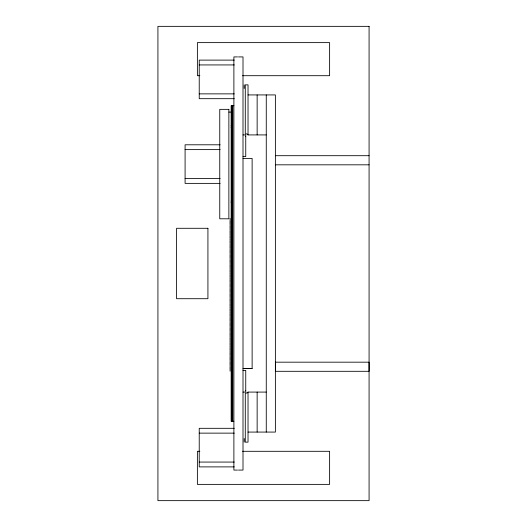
<?xml version="1.0" encoding="UTF-8"?>
<svg xmlns="http://www.w3.org/2000/svg" width="527" height="527" viewBox="0 0 527 527"><rect width="100%" height="100%" fill="white"/><g stroke="black" fill="none" stroke-linecap="round" stroke-linejoin="round"><path stroke-width="0.79" d="M248.026 392.081L246.886 393.221L246.544 392.878L245.286 393.221L245.286 442.146L248.026 442.146L248.026 392.081L266.267 392.081M237.532 56.916L233.889 56.916L233.889 470.084L237.532 470.084M238.448 56.916L243.006 56.916L243.006 470.071L238.448 470.084M234.278 60.111L199.226 60.111L199.226 98.687L234.278 98.687M199.226 64.933L234.278 64.933M199.845 75.697L197.381 75.697L197.381 42.621L329.619 42.621L329.619 75.697L242.552 75.697M199.226 93.865L234.278 93.865M248.026 94.926L275.384 94.926L275.384 432.074L248.026 432.074M233.889 105.71L231.149 105.71L231.149 421.29L233.889 421.29M228.87 112.093L231.603 112.093M231.096 125.446L231.603 125.446M231.096 127.159L231.603 127.159M243.006 134.919L245.747 134.919L245.747 156.591L243.006 156.605M248.026 134.919L248.026 84.854L245.286 84.854L245.286 133.779L245.628 134.121L246.886 133.779L248.026 134.919L266.267 134.919M245.404 136.631L245.747 136.631M220.134 144.793L185.089 144.793L185.089 183.376L220.134 183.376M185.089 149.615L220.134 149.615M275.384 155.696L369.078 155.696M243.006 158.429L252.13 158.429L252.13 368.557L243.006 368.571L252.13 368.571M275.384 164.819L369.078 164.819M185.089 178.554L220.134 178.554M231.096 201.011L231.603 201.011M231.096 202.717L231.603 202.717M243.006 370.395L245.747 370.395L245.747 392.081L243.006 392.081M245.404 390.369L245.747 390.369M234.278 428.313L199.226 428.313L199.226 466.889L234.278 466.889M199.226 433.135L234.278 433.135M199.845 451.303L197.381 451.303L197.381 484.379L329.619 484.379L329.619 451.303L242.552 451.303M199.226 462.067L234.278 462.067M266.267 94.926L266.267 432.074M257.143 94.926L257.143 134.912M257.143 392.088L257.143 432.074M244.192 84.893L244.192 86.863M244.192 87.166L244.192 88.549M244.192 438.451L244.192 439.834M244.192 440.137L244.192 442.107M232.75 105.71L232.75 421.29M232.407 105.71L232.407 421.29M231.603 109.372L231.603 218.797M231.491 105.71L231.491 421.29M230.055 218.461L230.055 218.982M230.055 219.634L230.055 220.385M230.055 221.037L230.055 223.85M230.055 224.502L230.055 225.246M230.055 225.899L230.055 228.711M230.055 229.364L230.055 230.108M230.055 230.76L230.055 233.573M230.055 234.225L230.055 234.976M230.055 235.628L230.055 238.435M230.055 239.087L230.055 239.838M230.055 240.49L230.055 243.303M230.055 243.955L230.055 244.699M230.055 245.351L230.055 248.164M230.055 248.816L230.055 249.561M230.055 250.213L230.055 253.026M230.055 253.678L230.055 254.429M230.055 255.081L230.055 257.887M230.055 258.54L230.055 259.291M230.055 259.943L230.055 262.756M230.055 263.408L230.055 264.152M230.055 264.804L230.055 267.617M230.055 268.269L230.055 269.014M230.055 269.666L230.055 272.479M230.055 273.131L230.055 273.882M230.055 274.534L230.055 277.34M230.055 277.992L230.055 278.743M230.055 279.396L230.055 282.208M230.055 282.861L230.055 283.605M230.055 284.257L230.055 287.07M230.055 287.722L230.055 288.467M230.055 289.119L230.055 291.932M230.055 292.584L230.055 293.335M230.055 293.987L230.055 296.793M230.055 297.445L230.055 298.196M230.055 298.849L230.055 301.655M230.055 302.314L230.055 303.058M230.055 303.71L230.055 306.523M230.055 307.175L230.055 307.92M230.055 308.572L230.055 311.385M230.055 312.037L230.055 312.788M230.055 313.44L230.055 316.246M230.055 316.898L230.055 317.649M230.055 318.301L230.055 321.108M230.055 321.766L230.055 322.511M230.055 323.163L230.055 325.976M230.055 326.628L230.055 327.372M230.055 328.025L230.055 330.837M230.055 331.49L230.055 332.234M230.055 332.893L230.055 335.699M230.055 336.351L230.055 337.102M230.055 337.754L230.055 340.561M230.055 341.213L230.055 341.964M230.055 342.616L230.055 345.429M230.055 346.081L230.055 346.825M230.055 347.477L230.055 350.29M230.055 350.942L230.055 351.687M230.055 352.346L230.055 355.152M230.055 355.804L230.055 356.555M230.055 357.207L230.055 360.013M230.055 360.666L230.055 361.417M230.055 362.069L230.055 364.882M230.055 365.534L230.055 366.278M230.055 366.93L230.055 369.743M230.055 370.395L230.055 371.14M275.384 362.181L275.384 371.304L369.078 371.304L369.078 362.181L275.384 362.181M369.078 26.35L157.922 26.35L157.922 500.65L369.078 500.65L369.078 26.35M228.87 109.359L219.752 109.359L219.752 218.797L228.87 218.81L228.87 109.372M207.928 228.29L176.578 228.29L176.578 298.71L207.928 298.71L207.928 228.29"/></g></svg>
